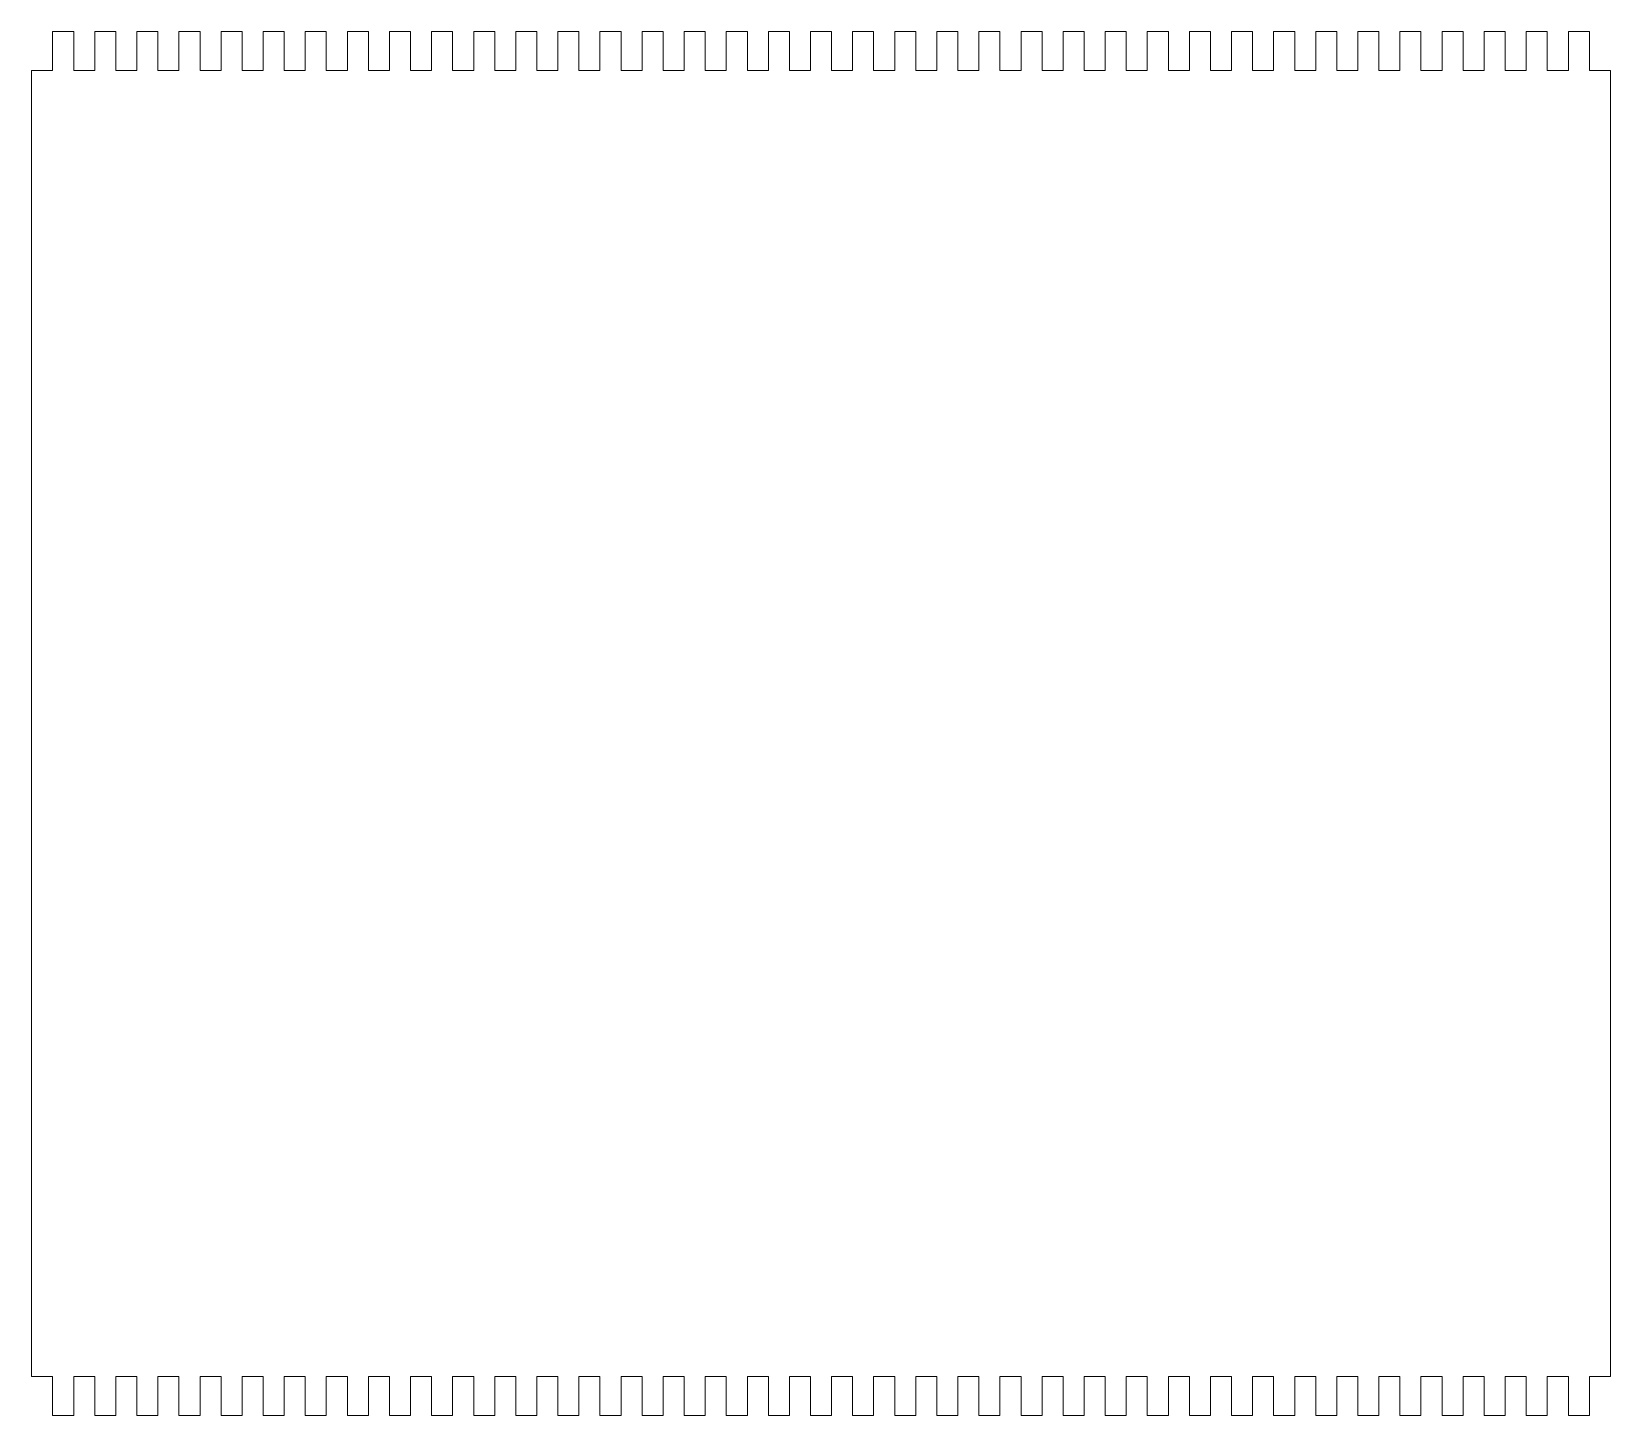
# Model space of a CAD drawing. Header units: millimetres. Extents: x 67 to 217, y 76 to 208.
import ezdxf

# ---------------------------------------------------------------- set-up
doc = ezdxf.new("R2010")
doc.units = ezdxf.units.MM
doc.layers.add('VISIBLE', color=7, linetype='Continuous', lineweight=0)

msp = doc.modelspace()

# ---------------------------------------------------------------- linework, layer by layer
at = {"layer": 'VISIBLE'}
for p, q in [((69.25, 207.85), (69.25, 204.15)), ((69.25, 207.85), (71.25, 207.85)), ((71.25, 204.15), (71.25, 207.85)), ((73.25, 207.85), (75.25, 207.85)), ((73.25, 207.85), (73.25, 204.15)), ((75.25, 204.15), (75.25, 207.85)), ((77.25, 207.85), (79.25, 207.85)), ((77.25, 207.85), (77.25, 204.15)), ((79.25, 204.15), (79.25, 207.85)), ((81.25, 207.85), (83.25, 207.85)), ((81.25, 207.85), (81.25, 204.15)), ((83.25, 204.15), (83.25, 207.85)), ((85.25, 207.85), (85.25, 204.15)), ((85.25, 207.85), (87.25, 207.85)), ((87.25, 204.15), (87.25, 207.85)), ((89.25, 207.85), (89.25, 204.15)), ((89.25, 207.85), (91.25, 207.85)), ((91.25, 204.15), (91.25, 207.85)), ((93.25, 207.85), (95.25, 207.85)), ((93.25, 207.85), (93.25, 204.15)), ((95.25, 204.15), (95.25, 207.85)), ((97.25, 207.85), (97.25, 204.15)), ((97.25, 207.85), (99.25, 207.85)), ((99.25, 204.15), (99.25, 207.85)), ((101.25, 207.85), (101.25, 204.15)), ((101.25, 207.85), (103.25, 207.85)), ((103.25, 204.15), (103.25, 207.85)), ((105.25, 207.85), (107.25, 207.85)), ((105.25, 207.85), (105.25, 204.15)), ((107.25, 204.15), (107.25, 207.85)), ((109.25, 207.85), (109.25, 204.15)), ((109.25, 207.85), (111.25, 207.85)), ((111.25, 204.15), (111.25, 207.85)), ((113.25, 207.85), (115.25, 207.85)), ((113.25, 207.85), (113.25, 204.15)), ((115.25, 204.15), (115.25, 207.85)), ((117.25, 207.85), (117.25, 204.15)), ((117.25, 207.85), (119.25, 207.85)), ((119.25, 204.15), (119.25, 207.85)), ((121.25, 207.85), (121.25, 204.15)), ((121.25, 207.85), (123.25, 207.85)), ((123.25, 204.15), (123.25, 207.85)), ((125.25, 207.85), (125.25, 204.15)), ((125.25, 207.85), (127.25, 207.85)), ((127.25, 204.15), (127.25, 207.85)), ((129.25, 207.85), (129.25, 204.15)), ((129.25, 207.85), (131.25, 207.85)), ((131.25, 204.15), (131.25, 207.85)), ((133.25, 207.85), (135.25, 207.85)), ((133.25, 207.85), (133.25, 204.15)), ((135.25, 204.15), (135.25, 207.85)), ((137.25, 207.85), (139.25, 207.85)), ((137.25, 207.85), (137.25, 204.15)), ((139.25, 204.15), (139.25, 207.85)), ((141.25, 207.85), (143.25, 207.85)), ((141.25, 207.85), (141.25, 204.15)), ((143.25, 204.15), (143.25, 207.85)), ((145.25, 207.85), (147.25, 207.85)), ((145.25, 207.85), (145.25, 204.15)), ((147.25, 204.15), (147.25, 207.85)), ((149.25, 207.85), (151.25, 207.85)), ((149.25, 207.85), (149.25, 204.15)), ((151.25, 204.15), (151.25, 207.85)), ((153.25, 207.85), (155.25, 207.85)), ((153.25, 207.85), (153.25, 204.15)), ((155.25, 204.15), (155.25, 207.85)), ((157.25, 207.85), (159.25, 207.85)), ((157.25, 207.85), (157.25, 204.15)), ((159.25, 204.15), (159.25, 207.85)), ((161.25, 207.85), (161.25, 204.15)), ((161.25, 207.85), (163.25, 207.85)), ((163.25, 204.15), (163.25, 207.85)), ((165.25, 207.85), (165.25, 204.15)), ((165.25, 207.85), (167.25, 207.85)), ((167.25, 204.15), (167.25, 207.85)), ((169.25, 207.85), (171.25, 207.85)), ((169.25, 207.85), (169.25, 204.15)), ((171.25, 204.15), (171.25, 207.85)), ((173.25, 207.85), (173.25, 204.15)), ((173.25, 207.85), (175.25, 207.85)), ((175.25, 204.15), (175.25, 207.85)), ((177.25, 207.85), (177.25, 204.15)), ((177.25, 207.85), (179.25, 207.85)), ((179.25, 204.15), (179.25, 207.85)), ((181.25, 207.85), (183.25, 207.85)), ((181.25, 207.85), (181.25, 204.15)), ((183.25, 204.15), (183.25, 207.85)), ((185.25, 207.85), (187.25, 207.85)), ((185.25, 207.85), (185.25, 204.15)), ((187.25, 204.15), (187.25, 207.85)), ((189.25, 207.85), (189.25, 204.15)), ((189.25, 207.85), (191.25, 207.85)), ((191.25, 204.15), (191.25, 207.85)), ((193.25, 207.85), (195.25, 207.85)), ((193.25, 207.85), (193.25, 204.15)), ((195.25, 204.15), (195.25, 207.85)), ((197.25, 207.85), (199.25, 207.85)), ((197.25, 207.85), (197.25, 204.15)), ((199.25, 204.15), (199.25, 207.85)), ((201.25, 207.85), (201.25, 204.15)), ((201.25, 207.85), (203.25, 207.85)), ((203.25, 204.15), (203.25, 207.85)), ((205.25, 207.85), (207.25, 207.85)), ((205.25, 207.85), (205.25, 204.15)), ((207.25, 204.15), (207.25, 207.85)), ((209.25, 207.85), (209.25, 204.15)), ((209.25, 207.85), (211.25, 207.85)), ((211.25, 204.15), (211.25, 207.85)), ((213.25, 207.85), (213.25, 204.15)), ((213.25, 207.85), (215.25, 207.85)), ((215.25, 204.15), (215.25, 207.85)), ((69.25, 204.15), (67.25, 204.15)), ((67.25, 80.15), (67.25, 204.15)), ((73.25, 204.15), (71.25, 204.15)), ((77.25, 204.15), (75.25, 204.15)), ((81.25, 204.15), (79.25, 204.15)), ((85.25, 204.15), (83.25, 204.15)), ((89.25, 204.15), (87.25, 204.15)), ((93.25, 204.15), (91.25, 204.15)), ((97.25, 204.15), (95.25, 204.15)), ((101.25, 204.15), (99.25, 204.15)), ((105.25, 204.15), (103.25, 204.15)), ((109.25, 204.15), (107.25, 204.15)), ((113.25, 204.15), (111.25, 204.15)), ((117.25, 204.15), (115.25, 204.15)), ((121.25, 204.15), (119.25, 204.15)), ((125.25, 204.15), (123.25, 204.15)), ((129.25, 204.15), (127.25, 204.15)), ((133.25, 204.15), (131.25, 204.15)), ((137.25, 204.15), (135.25, 204.15)), ((141.25, 204.15), (139.25, 204.15)), ((145.25, 204.15), (143.25, 204.15)), ((149.25, 204.15), (147.25, 204.15)), ((153.25, 204.15), (151.25, 204.15)), ((157.25, 204.15), (155.25, 204.15)), ((161.25, 204.15), (159.25, 204.15)), ((165.25, 204.15), (163.25, 204.15)), ((169.25, 204.15), (167.25, 204.15)), ((173.25, 204.15), (171.25, 204.15)), ((177.25, 204.15), (175.25, 204.15)), ((181.25, 204.15), (179.25, 204.15)), ((185.25, 204.15), (183.25, 204.15)), ((189.25, 204.15), (187.25, 204.15)), ((193.25, 204.15), (191.25, 204.15)), ((197.25, 204.15), (195.25, 204.15)), ((201.25, 204.15), (199.25, 204.15)), ((205.25, 204.15), (203.25, 204.15)), ((209.25, 204.15), (207.25, 204.15)), ((213.25, 204.15), (211.25, 204.15)), ((217.25, 204.15), (215.25, 204.15)), ((217.25, 204.15), (217.25, 80.15)), ((67.25, 80.15), (69.25, 80.15)), ((69.25, 80.15), (69.25, 76.45)), ((71.25, 76.45), (71.25, 80.15)), ((71.25, 80.15), (73.25, 80.15)), ((73.25, 80.15), (73.25, 76.45)), ((75.25, 80.15), (77.25, 80.15)), ((75.25, 76.45), (75.25, 80.15)), ((77.25, 80.15), (77.25, 76.45)), ((79.25, 76.45), (79.25, 80.15)), ((79.25, 80.15), (81.25, 80.15)), ((81.25, 80.15), (81.25, 76.45)), ((83.25, 80.15), (85.25, 80.15)), ((83.25, 76.45), (83.25, 80.15)), ((85.25, 80.15), (85.25, 76.45)), ((87.25, 76.45), (87.25, 80.15)), ((87.25, 80.15), (89.25, 80.15)), ((89.25, 80.15), (89.25, 76.45)), ((91.25, 76.45), (91.25, 80.15)), ((91.25, 80.15), (93.25, 80.15)), ((93.25, 80.15), (93.25, 76.45)), ((95.25, 80.15), (97.25, 80.15)), ((95.25, 76.45), (95.25, 80.15)), ((97.25, 80.15), (97.25, 76.45)), ((99.25, 76.45), (99.25, 80.15)), ((99.25, 80.15), (101.25, 80.15)), ((101.25, 80.15), (101.25, 76.45)), ((103.25, 76.45), (103.25, 80.15)), ((103.25, 80.15), (105.25, 80.15)), ((105.25, 80.15), (105.25, 76.45)), ((107.25, 80.15), (109.25, 80.15)), ((107.25, 76.45), (107.25, 80.15)), ((109.25, 80.15), (109.25, 76.45)), ((111.25, 76.45), (111.25, 80.15)), ((111.25, 80.15), (113.25, 80.15)), ((113.25, 80.15), (113.25, 76.45)), ((115.25, 76.45), (115.25, 80.15)), ((115.25, 80.15), (117.25, 80.15)), ((117.25, 80.15), (117.25, 76.45)), ((119.25, 76.45), (119.25, 80.15)), ((119.25, 80.15), (121.25, 80.15)), ((121.25, 80.15), (121.25, 76.45)), ((123.25, 80.15), (125.25, 80.15)), ((123.25, 76.45), (123.25, 80.15)), ((125.25, 80.15), (125.25, 76.45)), ((127.25, 80.15), (129.25, 80.15)), ((127.25, 76.45), (127.25, 80.15)), ((129.25, 80.15), (129.25, 76.45)), ((131.25, 76.45), (131.25, 80.15)), ((131.25, 80.15), (133.25, 80.15)), ((133.25, 80.15), (133.25, 76.45)), ((135.25, 80.15), (137.25, 80.15)), ((135.25, 76.45), (135.25, 80.15)), ((137.25, 80.15), (137.25, 76.45)), ((139.25, 76.45), (139.25, 80.15)), ((139.25, 80.15), (141.25, 80.15)), ((141.25, 80.15), (141.25, 76.45)), ((143.25, 80.15), (145.25, 80.15)), ((143.25, 76.45), (143.25, 80.15)), ((145.25, 80.15), (145.25, 76.45)), ((147.25, 80.15), (149.25, 80.15)), ((147.25, 76.45), (147.25, 80.15)), ((149.25, 80.15), (149.25, 76.45)), ((151.25, 76.45), (151.25, 80.15)), ((151.25, 80.15), (153.25, 80.15)), ((153.25, 80.15), (153.25, 76.45)), ((155.25, 80.15), (157.25, 80.15)), ((155.25, 76.45), (155.25, 80.15)), ((157.25, 80.15), (157.25, 76.45)), ((159.25, 76.45), (159.25, 80.15)), ((159.25, 80.15), (161.25, 80.15)), ((161.25, 80.15), (161.25, 76.45)), ((163.25, 80.15), (165.25, 80.15)), ((163.25, 76.45), (163.25, 80.15)), ((165.25, 80.15), (165.25, 76.45)), ((167.25, 76.45), (167.25, 80.15)), ((167.25, 80.15), (169.25, 80.15)), ((169.25, 80.15), (169.25, 76.45)), ((171.25, 80.15), (173.25, 80.15)), ((171.25, 76.45), (171.25, 80.15)), ((173.25, 80.15), (173.25, 76.45)), ((175.25, 80.15), (177.25, 80.15)), ((175.25, 76.45), (175.25, 80.15)), ((177.25, 80.15), (177.25, 76.45)), ((179.25, 76.45), (179.25, 80.15)), ((179.25, 80.15), (181.25, 80.15)), ((181.25, 80.15), (181.25, 76.45)), ((183.25, 80.15), (185.25, 80.15)), ((183.25, 76.45), (183.25, 80.15)), ((185.25, 80.15), (185.25, 76.45)), ((187.25, 76.45), (187.25, 80.15)), ((187.25, 80.15), (189.25, 80.15)), ((189.25, 80.15), (189.25, 76.45)), ((191.25, 76.45), (191.25, 80.15)), ((191.25, 80.15), (193.25, 80.15)), ((193.25, 80.15), (193.25, 76.45)), ((195.25, 76.45), (195.25, 80.15)), ((195.25, 80.15), (197.25, 80.15)), ((197.25, 80.15), (197.25, 76.45)), ((199.25, 80.15), (201.25, 80.15)), ((199.25, 76.45), (199.25, 80.15)), ((201.25, 80.15), (201.25, 76.45)), ((203.25, 80.15), (205.25, 80.15)), ((203.25, 76.45), (203.25, 80.15)), ((205.25, 80.15), (205.25, 76.45)), ((207.25, 80.15), (209.25, 80.15)), ((207.25, 76.45), (207.25, 80.15)), ((209.25, 80.15), (209.25, 76.45)), ((211.25, 76.45), (211.25, 80.15)), ((211.25, 80.15), (213.25, 80.15)), ((213.25, 80.15), (213.25, 76.45)), ((215.25, 76.45), (215.25, 80.15)), ((215.25, 80.15), (217.25, 80.15)), ((71.25, 76.45), (69.25, 76.45)), ((75.25, 76.45), (73.25, 76.45)), ((79.25, 76.45), (77.25, 76.45)), ((83.25, 76.45), (81.25, 76.45)), ((87.25, 76.45), (85.25, 76.45)), ((91.25, 76.45), (89.25, 76.45)), ((95.25, 76.45), (93.25, 76.45)), ((99.25, 76.45), (97.25, 76.45)), ((103.25, 76.45), (101.25, 76.45)), ((107.25, 76.45), (105.25, 76.45)), ((111.25, 76.45), (109.25, 76.45)), ((115.25, 76.45), (113.25, 76.45)), ((119.25, 76.45), (117.25, 76.45)), ((123.25, 76.45), (121.25, 76.45)), ((127.25, 76.45), (125.25, 76.45)), ((131.25, 76.45), (129.25, 76.45)), ((135.25, 76.45), (133.25, 76.45)), ((139.25, 76.45), (137.25, 76.45)), ((143.25, 76.45), (141.25, 76.45)), ((147.25, 76.45), (145.25, 76.45)), ((151.25, 76.45), (149.25, 76.45)), ((155.25, 76.45), (153.25, 76.45)), ((159.25, 76.45), (157.25, 76.45)), ((163.25, 76.45), (161.25, 76.45)), ((167.25, 76.45), (165.25, 76.45)), ((171.25, 76.45), (169.25, 76.45)), ((175.25, 76.45), (173.25, 76.45)), ((179.25, 76.45), (177.25, 76.45)), ((183.25, 76.45), (181.25, 76.45)), ((187.25, 76.45), (185.25, 76.45)), ((191.25, 76.45), (189.25, 76.45)), ((195.25, 76.45), (193.25, 76.45)), ((199.25, 76.45), (197.25, 76.45)), ((203.25, 76.45), (201.25, 76.45)), ((207.25, 76.45), (205.25, 76.45)), ((211.25, 76.45), (209.25, 76.45)), ((215.25, 76.45), (213.25, 76.45))]:
    msp.add_line(p, q, dxfattribs=at)

doc.saveas('drawing.dxf')
